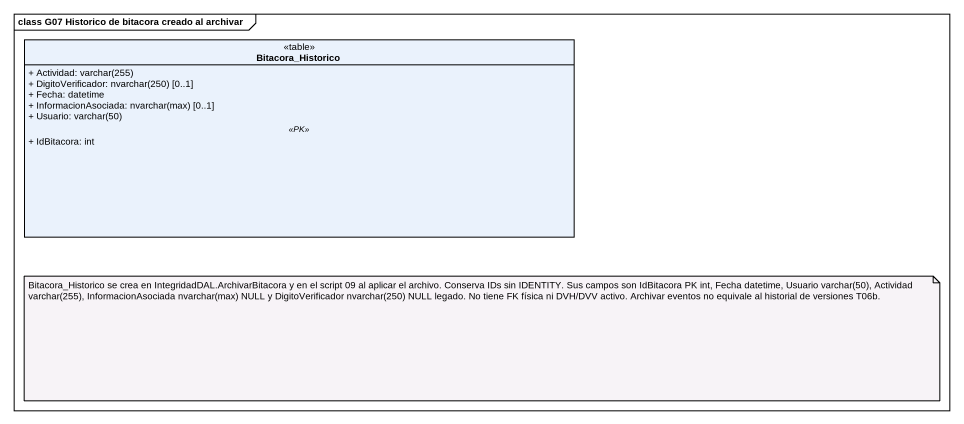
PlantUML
@startuml
mainframe class G07 Historico de bitacora creado al archivar
hide circle
hide empty members
skinparam classAttributeIconSize 0
class Bitacora_Historico <<table>> #EAF2FC {
  {field} + Actividad: varchar(255)
  {field} + DigitoVerificador: nvarchar(250) [0..1]
  + Fecha: datetime
  {field} + InformacionAsociada: nvarchar(max) [0..1]
  {field} + Usuario: varchar(50)
  .. <<PK>> ..
  + IdBitacora: int
}
note as N1
  Bitacora_Historico se crea en IntegridadDAL.ArchivarBitacora y en el script 09 al aplicar el archivo. Conserva IDs sin IDENTITY. Sus campos son IdBitacora PK int, Fecha datetime, Usuario varchar(50), Actividad varchar(255), InformacionAsociada nvarchar(max) NULL y DigitoVerificador nvarchar(250) NULL legado. No tiene FK física ni DVH/DVV activo. Archivar eventos no equivale al historial de versiones T06b.
end note
@enduml
